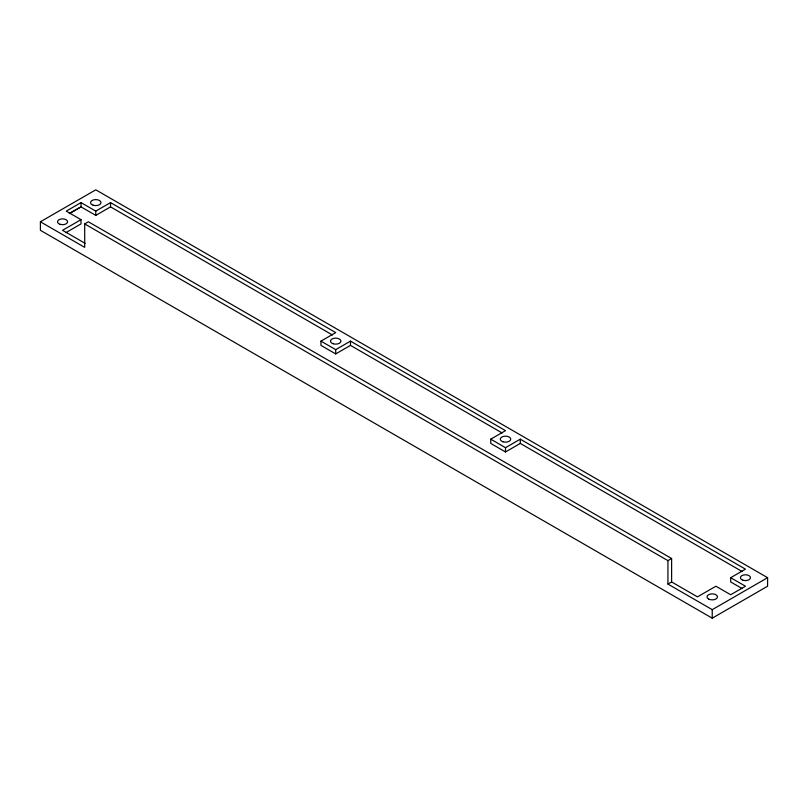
<?xml version="1.0" encoding="UTF-8"?>
<svg xmlns="http://www.w3.org/2000/svg" width="808" height="808" viewBox="0 0 808 808"><rect width="100%" height="100%" fill="white"/><g stroke="black" fill="none" stroke-linecap="round" stroke-linejoin="round"><path stroke-width="1.21" d="M40.4 221.786L95.768 189.819L767.6 577.69L767.6 586.214L712.232 618.181L40.4 230.31L40.4 221.786L84.699 247.359L84.699 223.917L88.385 221.786L671.62 558.51L671.62 581.952L697.466 596.87L715.918 586.214L730.685 594.739L745.451 586.214L730.685 577.69L730.685 581.952L742.289 588.648M502.233 433.007L350.48 345.39L335.714 353.914L320.948 345.39L320.948 341.127L335.714 332.603L110.534 202.606L95.768 211.13L81.002 202.606L66.236 211.13L81.002 219.655L81.002 223.917L65.802 232.694M69.407 213.564L81.002 206.868L95.768 215.393L110.534 206.868L332.431 334.977M81.002 219.655L62.549 230.31L85.153 243.359M320.948 341.127L335.714 349.652L350.48 341.127L505.515 430.644L490.749 439.168L490.749 443.43L505.515 451.955L520.281 443.43L742.168 571.539M490.749 439.168L505.515 447.693L520.281 439.168L745.451 569.165L730.685 577.69M84.699 223.917L667.933 560.641L671.62 558.51M667.933 560.641L667.933 584.083L671.62 581.952M667.933 584.083L712.232 609.656L767.6 577.69M69.407 213.453L81.002 206.868L81.002 202.606M712.232 609.656L712.232 618.181M520.281 439.168L520.281 443.43M505.515 447.693L505.515 451.955M350.48 341.127L350.48 345.39M335.714 349.652L335.714 353.914M110.534 202.606L110.534 206.868M95.768 211.13L95.768 215.393M93.162 205.212A5.222 3.01 0 0 0 100.99 202.606A5.222 3.01 0 0 0 93.162 199.99A5.222 3.01 0 0 0 93.162 205.212M333.098 343.743A5.222 3.01 0 0 0 340.925 341.127A5.222 3.01 0 0 0 333.098 338.522A5.222 3.01 0 0 0 333.098 343.743M60.024 224.301A5.04 2.909 0 0 0 67.589 221.786A5.04 2.909 0 0 0 60.024 219.261A5.04 2.909 0 0 0 60.024 224.301M708.535 599.001A5.222 3.01 0 0 0 717.272 597.657A5.222 3.01 0 0 0 710.878 593.961A5.222 3.01 0 0 0 708.535 599.001M502.899 441.774A5.222 3.01 0 0 0 510.737 439.168A5.222 3.01 0 0 0 502.899 436.552A5.222 3.01 0 0 0 502.899 441.774M742.926 580.215A5.04 2.909 0 0 0 750.491 577.69A5.04 2.909 0 0 0 742.926 575.175A5.04 2.909 0 0 0 742.926 580.215"/></g></svg>
